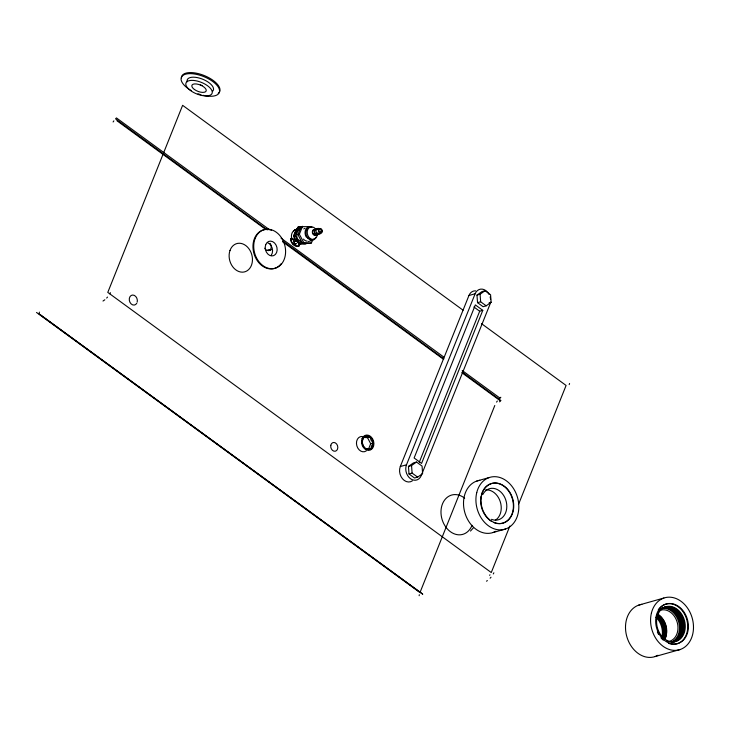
<?xml version="1.0" encoding="UTF-8"?>
<svg xmlns="http://www.w3.org/2000/svg" width="730" height="730" viewBox="0 0 730 730"><rect width="100%" height="100%" fill="white"/><g stroke="black" fill="none" stroke-linecap="round" stroke-linejoin="round"><path stroke-width="1.09" d="M369.207 449.26L370.895 448.786L371.488 446.057L373.212 443L371.05 440.126L370.019 436.932L362.828 437.124M294.482 241.922L294.345 243.929L295.02 244.185L295.385 243.464M419.148 595.707L419.303 594.722M290.668 238.692L290.887 239.787M39.265 312.65L39.402 312.121M298.899 244.851L299.802 244.513L299.848 243.437M312.376 240.809L311.363 242.99L309.921 243.4L302.339 243.008L297.94 234.64L301.134 226.665L310.159 226.647M302.567 226.263L299.373 234.239L297.94 234.64M569.19 384.582L569.582 383.487M299.948 243.847L299.145 245.864L298.397 246.092A7.565 5.867 74.3 0 1 290.677 240.462L291.37 237.98M298.789 245.983A7.565 5.867 74.3 0 1 291.078 240.343L291.763 237.87M298.606 242.889L296.836 241.493L293.752 236.073L296.718 228.654L300.796 228.371M299.647 242.707C297.22 244.066 305.167 244.523 306.226 243.683L302.777 243.501A7.665 5.949 74.3 0 1 297.247 239.467L295.239 235.653L298.205 228.244M299.555 243.966L299.145 245.864M368.367 449.498L370.685 443.712L367.491 437.635L363.084 437.416M419.312 462.172L479.692 311.217L482.786 310.341L421.566 463.413L414.12 457.975L475.339 304.903L482.786 310.341M494.803 405.497L419.969 592.587L36.5 312.449M509.859 526.038L491.263 572.539L107.785 292.401L182.619 105.321L463.094 310.213M518.738 503.837L566.088 385.458L481.49 323.645M412.359 480.851A10.22 7.93 74.3 0 1 402.476 478.752A10.22 7.93 74.3 0 1 400.296 466.543L468.943 295.504A10.22 7.93 74.3 0 1 475.568 290.832M490.514 302.156A10.22 7.93 74.3 0 1 489.885 304.538L421.246 475.577A10.22 7.93 74.3 0 1 410.47 478.697A10.22 7.93 74.3 0 1 406.491 464.8L475.139 293.761A10.22 7.93 74.3 0 1 489.146 294.482M109.792 293.798L110.385 292.657M493.27 573.935L493.863 572.794M296.9 240.508L293.935 241.52A1.779 1.378 74.3 0 0 294.628 243.939A1.779 1.378 74.3 0 0 296.499 243.391M293.697 231.109L295.294 229.968L296.973 230.625M364.516 436.649C361.295 440.126 361.843 445.482 365.392 448.512L370.895 448.786M113.104 121.974L113.862 120.879M496.573 402.111L497.331 401.007M489.584 575.313L489.994 574.784M106.662 298.059L107.538 297.073M499.575 401.856L500.014 401.363M490.14 578.197L491.007 577.211M470.485 531.066L473.414 527.781M499.028 398.972L500.844 397.257M117.448 120.368L116.992 120.779L265.966 229.603M104.837 299.774L103.003 301.043M476.982 295.112L481.955 291.608L485.058 290.732L490.587 294.774L491.144 302.32L486.171 305.824L483.068 306.691L477.539 302.658L476.982 295.112L480.084 294.236L485.058 290.732M408.453 466.415L413.426 462.911L416.529 462.044L422.059 466.087L422.615 473.624L417.642 477.128L414.54 478.004L409.01 473.962L408.453 466.415L411.547 465.548L416.529 462.044M486.481 581.18L487.394 580.606M295.294 229.968L293.989 230.598A7.665 5.949 74.3 0 0 291.443 236.976L291.763 238.801L294.363 239.239L295.714 241L296.991 240.645M298.214 243.501A2.455 1.907 74.3 0 1 299.127 244.167L299.464 244.678L301.025 243.975M294.719 230.196L294.245 230.333L295.385 230.543M293.752 236.073L295.239 235.653M291.261 239.768L290.969 238.537L291.763 238.801M296.161 239.404L294.884 239.759A6.132 4.763 74.3 0 1 296.024 231.565M295.541 240.736L296.818 240.38M267.034 250.399L271.058 249.742L267.034 250.399A4.471 3.467 74.3 0 1 264.762 248.191M302.339 243.008L311.363 242.99M308.361 241.53L312.586 240.343M299.327 244.641L299.802 244.513M468.943 295.504L475.139 293.761M477.539 302.658L480.641 301.782L486.171 305.824M489.073 302.904L491.144 302.32M367.491 437.635L370.019 436.932M370.685 443.712L373.212 443M400.296 466.543L406.491 464.8M409.01 473.962L412.103 473.095L417.642 477.128M476.799 481.033L489.2 477.548M493.152 532.498L505.543 529.013M638.786 605.088L663.862 598.043M655.139 656.553L680.214 649.499M297.411 241.448L298.041 242.47M296.718 228.654L300.176 228.837M296.572 229.886L294.591 229.923L296.973 230.041M291.516 238.865L292.018 238.975A2.455 1.907 74.3 0 1 293.277 240.161L294.053 241.311M299.118 242.917L299.647 243.099M310.159 239.522L306.089 236.803A7.026 5.457 74.3 0 1 305.925 229.156A7.026 5.457 74.3 0 1 311.601 226.984M473.898 306.983L479.692 311.217M269.105 229.448L116.453 117.931L115.55 118.835L267.344 229.877M281.059 238.181L443.831 357.089M462.227 370.521L499.922 398.069M282.921 241.101L443.913 358.859M462.236 372.099L500.926 400.505L500.461 400.907L461.844 372.692M282.519 241.694L443.448 359.26M307.759 237.77L311.162 240.508A7.026 5.457 74.3 0 0 315.725 237.296M299.373 234.239L303.771 242.606M297.676 228.034L297.667 227.368A3.878 1.715 21.8 0 1 301.91 227.213M480.084 294.236L480.641 301.782M411.547 465.548L412.103 473.095M472.027 525.317A20.431 15.859 74.3 0 1 450.291 531.623A20.431 15.859 74.3 0 1 442.645 503.499A20.431 15.859 74.3 0 1 464.645 498.179M270.018 243.291A4.471 3.467 74.3 0 1 271.076 248.136A4.471 3.467 74.3 0 1 267.965 250.609M136.766 303.26A5.11 3.969 74.3 0 1 129.913 302.238A5.11 3.969 74.3 0 1 132.732 295.029A5.11 3.969 74.3 0 1 137.194 302.138M481.426 494.776A20.604 15.996 74.3 0 1 501.291 484.638A20.604 15.996 74.3 0 1 513.026 510.38A20.604 15.996 74.3 0 1 494.155 522.698M491.473 521.375A20.604 15.996 74.3 0 1 483.032 511.493M482.685 510.699A20.604 15.996 74.3 0 1 482.074 509.065M481.8 508.235A20.604 15.996 74.3 0 1 480.678 501.391M480.668 500.251A20.604 15.996 74.3 0 1 481.17 495.825M482.849 494.465A16.169 12.556 74.3 0 1 499.156 490.642A16.169 12.556 74.3 0 1 506.219 510.991A16.169 12.556 74.3 0 1 491.473 519.331M485.605 489.93A16.169 12.556 74.3 0 1 500.269 501.702A16.169 12.556 74.3 0 1 495.305 520.253M496.017 531.194A27.01 20.969 74.3 0 1 465.12 513.555A27.01 20.969 74.3 0 1 479.847 480.313M658.277 609.733A20.604 15.996 74.3 0 1 679.055 607.451A20.604 15.996 74.3 0 1 686.848 633.074A20.604 15.996 74.3 0 1 668.479 643.294M663.278 640.128A20.604 15.996 74.3 0 1 660.988 637.819M658.551 634.379A20.604 15.996 74.3 0 1 657.365 632.08M659.783 610.426A17.976 13.961 74.3 0 1 683.362 620.19A17.976 13.961 74.3 0 1 669.136 641.716M668.26 641.469A17.976 13.961 74.3 0 1 666.536 640.785M656.553 616.275A17.976 13.961 74.3 0 1 657.666 613.519M658.122 612.671A17.976 13.961 74.3 0 1 659.19 611.12M660.23 609.504A17.894 13.888 74.3 0 1 661.663 608.491M662.42 608.081A17.894 13.888 74.3 0 1 682.24 619.934A17.894 13.888 74.3 0 1 673.434 641.944M662.347 608.063A17.803 13.824 74.3 0 1 681.446 620.737A17.803 13.824 74.3 0 1 672.522 642.117M660.705 608.747A17.721 13.751 74.3 0 1 680.159 619.971A17.721 13.751 74.3 0 1 672.43 642.062M662.229 608.236A17.63 13.688 74.3 0 1 679.685 621.796A17.63 13.688 74.3 0 1 671.509 642.227M661.362 608.564A17.538 13.614 74.3 0 1 678.416 621.029A17.538 13.614 74.3 0 1 672.157 641.77M659.281 610.691A16.169 12.556 74.3 0 1 676.838 621.13A16.169 12.556 74.3 0 1 669.857 641.177M657.429 618.657A18.067 14.025 74.3 0 1 662 637.108M656.872 616.923A17.976 13.961 74.3 0 1 662.822 636.825M656.982 616.047A17.894 13.888 74.3 0 1 663.114 638.513M657.839 615.864A17.803 13.824 74.3 0 1 663.944 638.212M657.146 614.477A17.721 13.751 74.3 0 1 664.428 638.85M658.004 614.304A17.63 13.688 74.3 0 1 665.258 638.549M657.538 614.341A16.169 12.556 74.3 0 1 664.774 639.042M658.004 655.248A27.01 20.969 74.3 0 1 627.116 637.618A27.01 20.969 74.3 0 1 641.843 604.367M191.26 90.611A20.431 9.052 21.8 0 1 186.944 73.885A20.431 9.052 21.8 0 1 217.64 86.158A20.431 9.052 21.8 0 1 202.976 95.301M200.978 94.763A20.431 9.052 21.8 0 1 197.949 93.75M181.469 77.891A20.431 9.052 21.8 0 1 204.92 75.829A20.431 9.052 21.8 0 1 218.197 93.403M187.181 81.724A14.043 6.223 21.8 0 1 202.064 78.968A14.043 6.223 21.8 0 1 212.549 91.305M202.21 85.556A7.665 3.395 21.8 0 1 200.33 84.926M366.214 450.939A7.784 6.041 74.3 0 1 356.842 445.82A7.784 6.041 74.3 0 1 362.08 436.476M281.159 263.712A20.066 15.576 74.3 0 1 253.94 253.502A20.066 15.576 74.3 0 1 271.606 230.306M267.636 242.734A7.528 5.84 74.3 0 1 271.213 255.263M307.221 241.146A6.561 5.092 74.3 0 1 303.406 239.066M303.735 228.964A6.561 5.092 74.3 0 1 304.939 228.38M297.612 228.901A3.878 1.715 21.8 0 1 300.733 227.441M293.049 243.747A0.922 0.712 74.3 0 1 292.757 243.4M300.285 229.211A7.026 5.457 74.3 0 0 297.657 239.175L302.731 242.88A7.026 5.457 74.3 0 0 304.145 242.716M317.258 235.014A6.388 4.955 74.3 0 1 310.542 238.728A6.388 4.955 74.3 0 1 307.85 229.32A6.388 4.955 74.3 0 1 315.506 228.873M313.964 239.084A6.415 4.982 74.3 0 1 306.043 234.056A6.415 4.982 74.3 0 1 311.883 227.45M316.601 234.649A3.048 2.363 74.3 0 1 312.467 233.098A3.048 2.363 74.3 0 1 315.15 229.576M315.415 234.795A2.455 1.907 74.3 0 1 314.411 234.75M313.489 234.074A2.455 1.907 74.3 0 1 312.905 232.97M312.969 231.145A2.455 1.907 74.3 0 1 314.064 230.087M318.125 233.7A2.455 1.907 74.3 0 1 316.866 232.514M317.331 229.257A2.455 1.907 74.3 0 0 316.957 229.621A2.455 1.907 74.3 0 0 315.926 229.558M320.287 230.872A2.455 1.907 74.3 0 1 320.379 232.113M319.959 233.171A2.455 1.907 74.3 0 1 319.585 233.536M318.462 234.129A3.048 2.363 74.3 0 1 314.329 232.578A3.048 2.363 74.3 0 1 317.012 229.056M316.263 234.23A2.455 1.907 74.3 0 1 314.657 231.821M314.676 231.2A2.455 1.907 74.3 0 1 315.095 230.142M317.723 234.056A2.455 1.907 74.3 0 1 317.276 234.275M320.662 233.007A3.048 2.363 74.3 0 1 317.44 233.938A3.048 2.363 74.3 0 1 316.254 229.786A3.048 2.363 74.3 0 1 319.475 228.855M490.131 296.946A10.22 7.93 74.3 0 1 490.596 299.565M422.679 594.12L39.201 313.982L422.679 594.12M229.996 250.463A14.682 11.406 74.3 0 0 242.323 272.171A14.682 11.406 74.3 0 0 250.034 250.463A14.682 11.406 74.3 0 0 229.996 250.463M330.799 445.327A4.471 3.467 74.3 0 0 335.307 451.213A4.471 3.467 74.3 0 0 336.685 444.068A4.471 3.467 74.3 0 0 330.799 445.327M481.298 496.811A20.604 15.996 74.3 0 0 502.705 523.173A20.604 15.996 74.3 0 0 508.107 489.848A20.604 15.996 74.3 0 0 481.298 496.811M476.754 492.549A27.01 20.969 74.3 0 0 502.495 529.734A27.01 20.969 74.3 0 0 512.861 487.558A27.01 20.969 74.3 0 0 476.754 492.549M655.96 617.306A20.604 15.996 74.3 0 0 677.376 643.668A20.604 15.996 74.3 0 0 682.769 610.344A20.604 15.996 74.3 0 0 655.96 617.306M656.9 618A18.067 14.025 74.3 0 0 675.268 641.615A18.067 14.025 74.3 0 0 680.606 612.643A18.067 14.025 74.3 0 0 656.9 618M651.415 613.045A27.01 20.969 74.3 0 0 677.157 650.229A27.01 20.969 74.3 0 0 687.523 608.053A27.01 20.969 74.3 0 0 651.415 613.045M188.522 88.887A14.043 6.223 21.8 0 0 211.271 94.498A14.043 6.223 21.8 0 0 197.328 81.076A14.043 6.223 21.8 0 0 188.522 88.887M194.39 89.462A7.665 3.395 21.8 0 0 206.152 90.995A7.665 3.395 21.8 0 0 196.571 83.996A7.665 3.395 21.8 0 0 194.39 89.462M362.682 439.049A6.953 5.402 74.3 0 0 368.212 449.57A6.953 5.402 74.3 0 0 372.227 439.542A6.953 5.402 74.3 0 0 362.682 439.049M362.089 438.611A7.784 6.041 74.3 0 0 368.276 450.383A7.784 6.041 74.3 0 0 372.765 439.159A7.784 6.041 74.3 0 0 362.089 438.611M255.181 238.381A20.066 15.576 74.3 0 0 271.122 268.713A20.066 15.576 74.3 0 0 282.683 239.787A20.066 15.576 74.3 0 0 255.181 238.381M265.757 244.559A7.528 5.84 74.3 0 0 271.733 255.938A7.528 5.84 74.3 0 0 276.068 245.088A7.528 5.84 74.3 0 0 265.757 244.559M318.937 229.868A1.907 1.487 74.3 0 0 320.452 232.751A1.907 1.487 74.3 0 0 321.556 229.996A1.907 1.487 74.3 0 0 318.937 229.868M318.545 229.585A2.455 1.907 74.3 0 0 320.497 233.29A2.455 1.907 74.3 0 0 321.912 229.749A2.455 1.907 74.3 0 0 318.545 229.585"/></g></svg>
